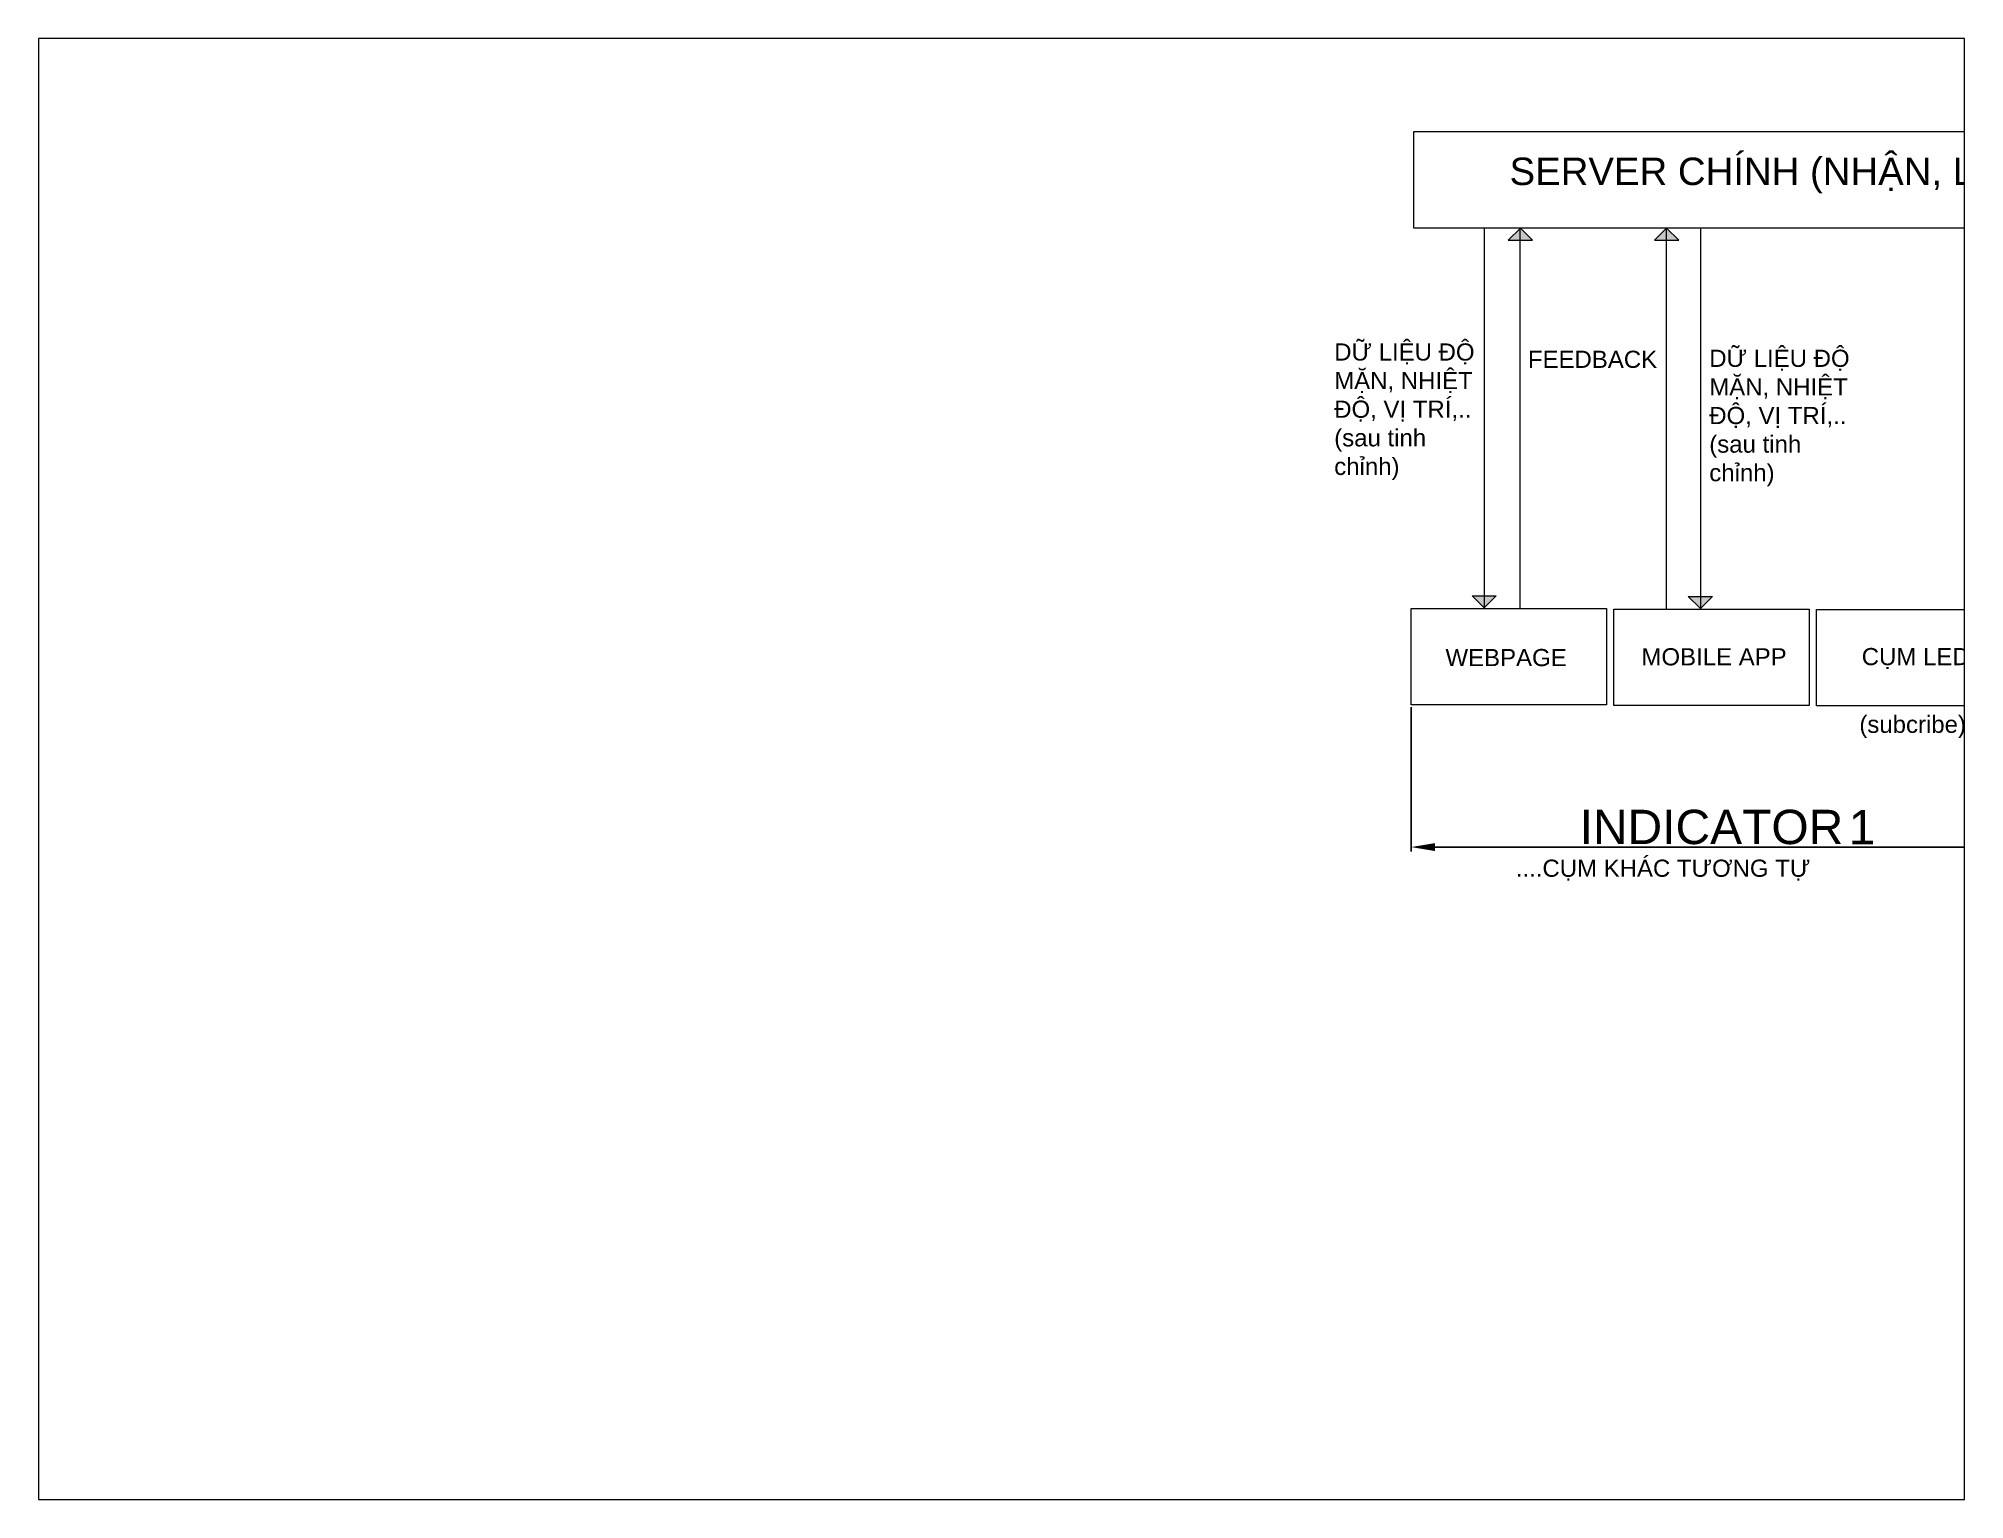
# Paper-space layout 'Layout1' of a CAD drawing. Header units: millimetres. Extents: x 26 to 231, y 20 to 176.
# The model-space entities are those that its viewports show. They can reach past a viewport. Long polylines and large blocks are cut down to what shows.
import ezdxf

# ---------------------------------------------------------------- set-up
doc = ezdxf.new("R2010")
doc.units = ezdxf.units.MM
doc.styles.get("Standard").update_dxf_attribs({"font": 'arial.ttf'})
doc.dimstyles.new('ISO-25', dxfattribs={"dimtxt": 2.5, "dimasz": 2.5, "dimexe": 1.25, "dimexo": 0.625, "dimtad": 1, "dimtxsty": 'Standard', "dimcen": 2.5, "dimadec": 0, "dimazin": 0, "dimtfac": 1, "dimtmove": 0, "dimatfit": 3, "dimfxl": 1, "dimarcsym": 0})
pattern_1 = [(0, (0, 56.209), (0, 6.985), [5.08, -1.905]), (90, (0, 56.209), (-6.985, 4e-16), [5.08, -1.905])]
pattern_2 = [(90, (0, -11.1318), (-1.27, 2e-16), [])]

# ---------------------------------------------------------------- blocks, each defined once
blk = doc.blocks.new('*D31')
at = {"color": 0, "lineweight": -2, "transparency": 16777216}
for p, q in [((3233.45, 1873.04), (3233.45, 1830.98)), ((3408.46, 1873.04), (3408.46, 1830.98)), ((3240.45, 1832.23), (3401.46, 1832.23))]:
    blk.add_line(p, q, dxfattribs=at)
at = {"color": 0, "transparency": 16777216}
for points in [[(3240.45, 1833.4), (3240.45, 1831.06), (3233.45, 1832.23)], [(3401.46, 1833.4), (3401.46, 1831.06), (3408.46, 1832.23)]]:
    blk.add_solid(points, dxfattribs=at)
at = {"layer": 'Defpoints', "color": 0, "transparency": 16777216}
for p in [(3233.45, 1873.66), (3408.46, 1873.66), (3408.46, 1832.23)]:
    blk.add_point(p, dxfattribs=at)
at = {"color": 0, "lineweight": 5, "transparency": 16777216, "insert": (3320.96, 1838.03), "char_height": 10, "attachment_point": 5}
blk.add_mtext('INDICATOR', dxfattribs=at)

msp = doc.modelspace()

# ---------------------------------------------------------------- hatches: boundary and pattern name
h = msp.add_hatch()
h.set_pattern_fill('ANGLE', color=256)
h.set_pattern_definition(pattern_1)
h.paths.add_polyline_path([(2910.678, 2033.32), (2911.078, 2033.32), (2911.078, 2035.32)])
h.paths.add_polyline_path([(2911.078, 2035.32), (2911.078, 2033.32), (2911.478, 2033.32)])
h = msp.add_hatch()
h.set_pattern_fill('ANGLE', color=256)
h.set_pattern_definition(pattern_1)
h.paths.add_polyline_path([(2894.459, 2025.224), (2894.091, 2025.311), (2894.077, 2025.311), (2894.077, 2023.311)])
h.paths.add_polyline_path([(2894.077, 2025.311), (2893.677, 2025.311), (2894.077, 2023.311)])
h = msp.add_hatch()
h.set_pattern_fill('ANGLE', color=256)
h.set_pattern_definition([(0, (0, 28.958), (0, 6.985), [5.08, -1.905]), (90, (0, 28.958), (-6.985, 4e-16), [5.08, -1.905])])
h.paths.add_polyline_path([(3188.168, 2015.073), (3187.368, 2015.073), (3187.768, 2013.073)])
at = {"lineweight": 5}
h = msp.add_hatch(color=256, dxfattribs=at)
h.dxf.hatch_style = 1
h.paths.add_polyline_path([(3268.84, 2009.107), (3265.304, 2012.643), (3265.304, 2009.107)])
h.paths.add_polyline_path([(3265.304, 2009.107), (3265.304, 2012.643), (3261.769, 2009.107)])
h = msp.add_hatch(color=256, dxfattribs=at)
h.dxf.hatch_style = 1
h.paths.add_polyline_path([(3311.44, 2009.107), (3307.904, 2012.643), (3307.904, 2009.107)])
h.paths.add_polyline_path([(3307.904, 2009.107), (3307.904, 2012.643), (3304.369, 2009.107)])
h = msp.add_hatch(color=256, dxfattribs=at)
h.dxf.hatch_style = 1
h.paths.add_polyline_path([(3258.263, 1905.467), (3254.728, 1901.931), (3254.728, 1905.467)])
h.paths.add_polyline_path([(3254.728, 1905.467), (3254.728, 1901.931), (3251.192, 1905.467)])
h = msp.add_hatch()
h.set_pattern_fill('ANSI31', color=256, scale=0.4, angle=45)
h.set_pattern_definition(pattern_2)
h.paths.add_polyline_path([(3289.434, 1905.858), (3280.934, 1905.858), (3280.934, 1899.625), (3289.434, 1899.625), (3297.934, 1899.625), (3314.934, 1899.625), (3314.934, 1905.858)], flags=16)
h.paths.add_polyline_path([(3289.434, 1905.858), (3280.934, 1905.858), (3280.934, 1899.625), (3289.434, 1899.625), (3314.934, 1899.625), (3314.934, 1905.858)])
h = msp.add_hatch()
h.set_pattern_fill('ANSI31', color=256, scale=0.4, angle=45)
h.set_pattern_definition(pattern_2)
h.paths.add_polyline_path([(3314.934, 1899.625), (3314.934, 1905.858), (3289.434, 1905.858), (3280.934, 1905.858), (3280.934, 1899.625), (3289.434, 1899.625), (3297.934, 1899.625)], flags=17)
h.paths.add_polyline_path([(3314.934, 1899.625), (3314.934, 1905.858), (3289.434, 1905.858), (3280.934, 1905.858), (3280.934, 1899.625), (3289.434, 1899.625)], flags=17)
h = msp.add_hatch(color=256, dxfattribs=at)
h.dxf.hatch_style = 1
h.paths.add_polyline_path([(3321.278, 1905.26), (3317.743, 1901.724), (3317.743, 1905.26)])
h.paths.add_polyline_path([(3317.743, 1905.26), (3317.743, 1901.724), (3314.207, 1905.26)])
at = {"ltscale": 0.3}
h = msp.add_hatch(dxfattribs=at)
h.set_pattern_fill('ANGLE', color=256)
h.set_pattern_definition([(0, (-223.854, 351.713), (0, 6.985), [5.08, -1.905]), (90, (-223.854, 351.713), (-6.985, 4e-16), [5.08, -1.905])])
h.paths.add_polyline_path([(3247.48, 1775.707), (3246.916, 1775.575), (3247.662, 1773.893)])
h = msp.add_hatch(dxfattribs=at)
h.set_pattern_fill('ANGLE', color=256)
h.set_pattern_definition([(0, (-204.854, 351.713), (0, 6.985), [5.08, -1.905]), (90, (-204.854, 351.713), (-6.985, 4e-16), [5.08, -1.905])])
h.paths.add_polyline_path([(3266.48, 1775.707), (3265.916, 1775.575), (3266.662, 1773.893)])

# ---------------------------------------------------------------- linework, layer by layer
at = {"lineweight": 5}
for p, q in [((3254.811, 1901.777), (3254.811, 2012.643)), ((3265.304, 2012.643), (3261.769, 2009.107)), ((3261.769, 2009.107), (3268.84, 2009.107)), ((3265.246, 1901.777), (3265.246, 2012.274)), ((3265.304, 2012.643), (3268.84, 2009.107)), ((3307.904, 2012.643), (3304.369, 2009.107)), ((3304.369, 2009.107), (3311.44, 2009.107)), ((3307.846, 1901.57), (3307.846, 2012.274)), ((3307.904, 2012.643), (3311.44, 2009.107)), ((3317.826, 1901.57), (3317.826, 2012.643)), ((3254.728, 1901.931), (3251.192, 1905.467)), ((3251.192, 1905.467), (3258.263, 1905.467)), ((3254.728, 1901.931), (3258.263, 1905.467)), ((3317.743, 1901.724), (3314.207, 1905.26)), ((3314.207, 1905.26), (3321.278, 1905.26)), ((3317.743, 1901.724), (3321.278, 1905.26))]:
    msp.add_line(p, q, dxfattribs=at)
at = {"lineweight": 9}
for points in [[(3234.254, 2040.756), (3652.777, 2040.756), (3652.777, 2012.643), (3234.254, 2012.643)], [(3233.453, 1901.777), (3290.343, 1901.777), (3290.343, 1873.664), (3233.453, 1873.664)], [(3292.511, 1901.57), (3349.402, 1901.57), (3349.402, 1873.457), (3292.511, 1873.457)], [(3351.574, 1901.506), (3408.465, 1901.506), (3408.465, 1873.393), (3351.574, 1873.393)]]:
    msp.add_lwpolyline(points, close=True, dxfattribs=at)

# ---------------------------------------------------------------- texts
at = {"attachment_point": 1}
for s, width, heights, insert, char_height in [('SERVER CHÍNH (NHẬN, LƯU GIỮ, VÀ TRUYỀN  THÔNG TIN) (subcribe)', 378.45562, [0], (3262.133, 2033.175), 8), ('DỮ LIỆU ĐỘ MẶN, NHIỆT ĐỘ, VỊ TRÍ,.. (sau tinh  chỉnh)', 43.5414, [0], (3211.044, 1979.022), 5), ('FEEDBACK', 43.5414, [0], (3267.482, 1976.891), 5), ('DỮ LIỆU ĐỘ MẶN, NHIỆT ĐỘ, VỊ TRÍ,.. (sau tinh  chỉnh)', 43.5414, [0], (3320.327, 1977.183), 5), ('WEBPAGE', 37.68886, [0], (3243.466, 1889.967), 5), ('MOBILE APP', 45.99716, [0], (3300.567, 1890.188), 5), ('CỤM LED', 37.68886, [0], (3364.749, 1890.244), 5), ('(subcribe)', 43.5414, [0], (3364.06, 1870.51), 5), ('1', 43.5414, [5], (3360.92, 1843.019), 10), ('....CỤM KHÁC TƯƠNG TỰ', 112.93694, [0], (3263.951, 1828.573), 5)]:
    msp.add_mtext_dynamic_manual_height_columns(s, width=width, gutter_width=12.5, heights=heights, dxfattribs=dict(at, insert=insert, char_height=char_height))

# ---------------------------------------------------------------- dimensions: what is measured, and where the dimension line sits
at = {"lineweight": 5}
dim = msp.add_linear_dim(base=(3408.465, 1832.231), p1=(3233.453, 1873.664), p2=(3408.465, 1873.664), text='INDICATOR', dimstyle='ISO-25', override={"dimtxt": 10, "dimasz": 7}, dxfattribs=at)
dim.commit()
dim.dimension.update_dxf_attribs({"geometry": '*D31', "text_midpoint": (3320.959, 1838.03)})

psp = doc.layouts.get("Layout1")

# ---------------------------------------------------------------- viewports
at = {"layer": '0'}
psp.add_viewport(center=(128.5, 97.5), size=(205.6, 156), view_center_point=(3114.098, 1854.985), view_height=425.79616, dxfattribs=at)

doc.saveas('drawing.dxf')
